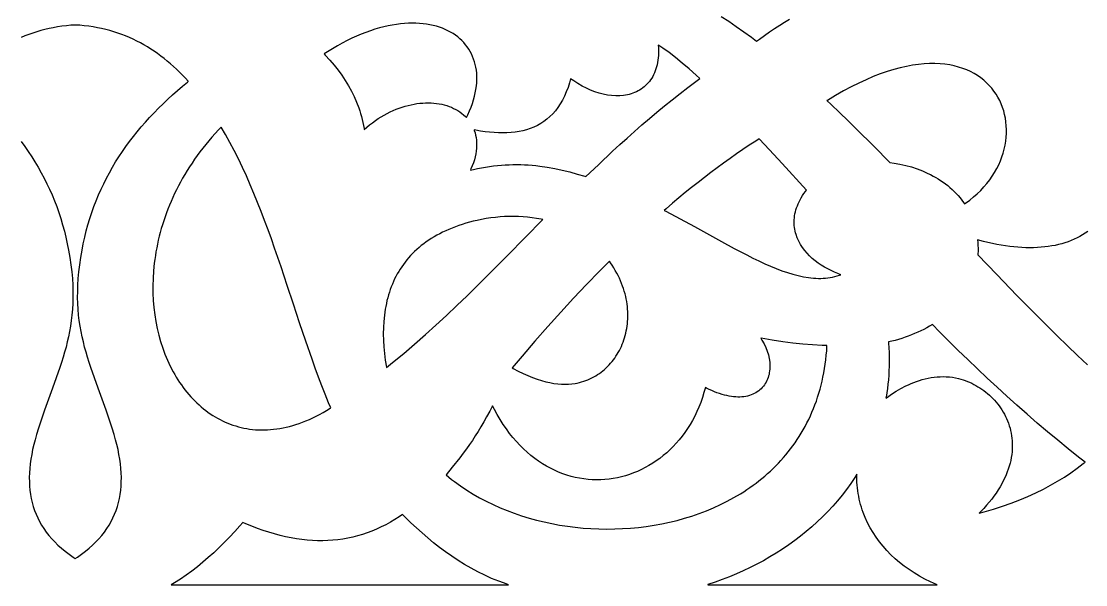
# Model space of a CAD drawing. Extents: x -340 to 340, y -265 to 265.
# Drawn here: x 168 to 220.7, y 155.2 to 183.1 of the extents above; entities that cross this region are included whole.
import ezdxf

# ---------------------------------------------------------------- set-up
doc = ezdxf.new("R2010")
doc.units = 0
doc.layers.add('LAYER_1', color=18, linetype='CONTINUOUS')

msp = doc.modelspace()

# ---------------------------------------------------------------- linework, layer by layer
at = {"layer": 'LAYER_1'}
for points in [[(202.646, 183.333), (203.02, 183.092), (203.394, 182.841), (203.769, 182.579), (204.143, 182.308), (204.399, 182.117), (204.534, 182.215), (204.788, 182.395), (205.04, 182.568), (205.29, 182.735), (205.539, 182.895), (205.785, 183.049), (206.031, 183.197)], [(168.009, 177.142), (168.19, 176.893), (168.365, 176.642), (168.534, 176.386), (168.697, 176.128), (168.854, 175.865), (169.005, 175.598), (169.149, 175.328), (169.287, 175.054), (169.419, 174.776), (169.544, 174.494), (169.662, 174.207), (169.774, 173.917), (169.878, 173.622), (169.976, 173.323), (170.067, 173.019), (170.152, 172.711), (170.229, 172.399), (170.298, 172.082), (170.361, 171.761), (170.424, 171.393), (170.475, 171.037), (170.516, 170.693), (170.546, 170.36), (170.566, 170.037), (170.576, 169.724), (170.577, 169.42), (170.57, 169.124), (170.553, 168.835), (170.528, 168.553), (170.496, 168.277), (170.456, 168.007), (170.41, 167.741), (170.357, 167.479), (170.298, 167.221), (170.233, 166.965), (170.163, 166.711), (170.088, 166.459), (170.01, 166.206), (169.927, 165.954), (169.751, 165.446), (169.565, 164.927), (169.173, 163.835), (168.973, 163.249), (168.874, 162.944), (168.776, 162.63), (168.703, 162.38), (168.639, 162.135), (168.582, 161.893), (168.534, 161.654), (168.494, 161.419), (168.462, 161.188), (168.439, 160.96), (168.424, 160.736), (168.417, 160.515), (168.419, 160.298), (168.43, 160.085), (168.449, 159.875), (168.477, 159.669), (168.514, 159.467), (168.56, 159.268), (168.614, 159.073), (168.678, 158.882), (168.751, 158.694), (168.833, 158.51), (168.924, 158.329), (169.025, 158.152), (169.135, 157.978), (169.255, 157.808), (169.385, 157.641), (169.525, 157.477), (169.675, 157.317), (169.836, 157.161), (170.007, 157.008), (170.188, 156.858), (170.381, 156.713), (170.584, 156.57), (170.693, 156.5), (170.802, 156.571), (171.006, 156.713), (171.198, 156.858), (171.38, 157.008), (171.551, 157.161), (171.712, 157.317), (171.862, 157.477), (172.002, 157.641), (172.132, 157.808), (172.252, 157.978), (172.363, 158.152), (172.463, 158.329), (172.555, 158.51), (172.637, 158.694), (172.709, 158.882), (172.773, 159.073), (172.828, 159.268), (172.873, 159.467), (172.91, 159.669), (172.938, 159.875), (172.958, 160.085), (172.968, 160.298), (172.97, 160.515), (172.964, 160.736), (172.949, 160.96), (172.925, 161.188), (172.893, 161.419), (172.853, 161.654), (172.805, 161.893), (172.748, 162.135), (172.684, 162.38), (172.611, 162.63), (172.513, 162.944), (172.414, 163.249), (172.214, 163.835), (171.822, 164.927), (171.636, 165.446), (171.461, 165.954), (171.378, 166.206), (171.299, 166.459), (171.224, 166.711), (171.154, 166.965), (171.09, 167.221), (171.031, 167.479), (170.978, 167.741), (170.931, 168.006), (170.891, 168.277), (170.859, 168.553), (170.834, 168.835), (170.817, 169.124), (170.809, 169.42), (170.81, 169.724), (170.82, 170.037), (170.84, 170.36), (170.87, 170.693), (170.911, 171.037), (170.962, 171.393), (171.024, 171.761), (171.087, 172.082), (171.157, 172.399), (171.234, 172.712), (171.318, 173.019), (171.41, 173.323), (171.508, 173.622), (171.612, 173.917), (171.724, 174.207), (171.843, 174.494), (171.968, 174.776), (172.099, 175.054), (172.237, 175.328), (172.382, 175.598), (172.532, 175.865), (172.689, 176.128), (172.853, 176.386), (173.022, 176.642), (173.197, 176.893), (173.378, 177.142), (173.566, 177.387), (173.758, 177.628), (173.957, 177.866), (174.161, 178.101), (174.371, 178.333), (174.586, 178.562), (174.807, 178.788), (175.033, 179.011), (175.264, 179.231), (175.5, 179.448), (175.742, 179.663), (175.988, 179.875), (176.239, 180.084), (176.282, 180.119), (176.278, 180.124), (176.137, 180.278), (175.994, 180.428), (175.849, 180.575), (175.701, 180.718), (175.552, 180.858), (175.399, 180.993), (175.245, 181.124), (175.088, 181.252), (174.928, 181.375), (174.766, 181.494), (174.601, 181.609), (174.433, 181.719), (174.263, 181.826), (174.09, 181.927), (173.915, 182.024), (173.736, 182.117), (173.555, 182.205), (173.371, 182.288), (173.183, 182.367), (172.993, 182.441), (172.8, 182.509), (172.603, 182.573), (172.403, 182.632), (172.2, 182.685), (171.994, 182.734), (171.784, 182.777), (171.571, 182.814), (171.354, 182.846), (171.134, 182.873), (170.91, 182.894), (170.693, 182.909), (170.477, 182.894), (170.253, 182.873), (170.033, 182.846), (169.816, 182.814), (169.603, 182.777), (169.393, 182.734), (169.187, 182.685), (168.984, 182.632), (168.784, 182.573), (168.588, 182.509), (168.394, 182.441), (168.204, 182.367), (168.017, 182.288)], [(220.781, 172.686), (220.654, 172.598), (220.523, 172.516), (220.388, 172.438), (220.249, 172.366), (220.105, 172.299), (219.958, 172.236), (219.808, 172.179), (219.653, 172.127), (219.495, 172.08), (219.333, 172.038), (219.168, 172.001), (218.999, 171.97), (218.826, 171.943), (218.651, 171.921), (218.471, 171.904), (218.289, 171.892), (218.103, 171.885), (217.914, 171.883), (217.721, 171.886), (217.525, 171.894), (217.326, 171.907), (217.124, 171.925), (216.919, 171.948), (216.71, 171.976), (216.498, 172.008), (216.284, 172.046), (216.066, 172.088), (215.845, 172.136), (215.62, 172.189), (215.326, 172.267), (215.338, 172.137), (215.347, 171.996), (215.351, 171.855), (215.351, 171.717), (215.347, 171.58), (215.344, 171.536), (216.278, 170.558), (217.274, 169.526), (217.772, 169.017), (218.271, 168.512), (218.77, 168.012), (219.27, 167.519), (219.77, 167.033), (220.271, 166.555), (220.772, 166.085)]]:
    msp.add_lwpolyline(points, dxfattribs=at)
for points in [[(189.065, 178.919), (189.183, 178.88), (189.298, 178.834), (189.409, 178.784), (189.517, 178.729), (189.62, 178.669), (189.72, 178.604), (189.815, 178.534), (189.905, 178.459), (189.991, 178.379), (190.042, 178.325), (190.112, 178.469), (190.196, 178.657), (190.271, 178.842), (190.337, 179.024), (190.394, 179.204), (190.442, 179.38), (190.482, 179.554), (190.513, 179.724), (190.536, 179.891), (190.551, 180.054), (190.558, 180.214), (190.558, 180.37), (190.55, 180.522), (190.534, 180.671), (190.511, 180.816), (190.481, 180.957), (190.444, 181.094), (190.4, 181.226), (190.35, 181.355), (190.292, 181.48), (190.229, 181.6), (190.159, 181.716), (190.083, 181.828), (190, 181.935), (189.912, 182.038), (189.817, 182.136), (189.716, 182.23), (189.61, 182.319), (189.497, 182.403), (189.379, 182.483), (189.256, 182.557), (189.126, 182.626), (188.991, 182.69), (188.851, 182.748), (188.705, 182.8), (188.554, 182.847), (188.398, 182.888), (188.237, 182.923), (188.071, 182.952), (187.9, 182.974), (187.724, 182.99), (187.544, 182.999), (187.359, 183.002), (187.17, 182.997), (186.977, 182.986), (186.779, 182.967), (186.578, 182.942), (186.373, 182.908), (186.164, 182.867), (185.952, 182.819), (185.736, 182.762), (185.517, 182.698), (185.294, 182.625), (185.069, 182.545), (184.841, 182.456), (184.609, 182.358), (184.376, 182.252), (184.139, 182.137), (183.901, 182.013), (183.66, 181.88), (183.416, 181.738), (183.171, 181.587), (182.999, 181.475), (183.06, 181.414), (183.283, 181.174), (183.494, 180.929), (183.692, 180.68), (183.878, 180.426), (184.051, 180.168), (184.211, 179.905), (184.357, 179.638), (184.491, 179.366), (184.611, 179.09), (184.716, 178.81), (184.765, 178.666), (184.809, 178.523), (184.85, 178.379), (184.887, 178.233), (184.921, 178.086), (184.951, 177.938), (184.978, 177.789), (184.986, 177.738), (185.107, 177.845), (185.249, 177.962), (185.392, 178.072), (185.536, 178.177), (185.681, 178.275), (185.828, 178.367), (185.975, 178.453), (186.122, 178.533), (186.271, 178.608), (186.419, 178.676), (186.568, 178.739), (186.716, 178.795), (186.864, 178.846), (187.012, 178.892), (187.159, 178.931), (187.306, 178.965), (187.451, 178.994), (187.596, 179.017), (187.739, 179.035), (187.881, 179.047), (188.021, 179.054), (188.159, 179.055), (188.296, 179.051), (188.43, 179.042), (188.562, 179.028), (188.692, 179.009), (188.819, 178.984), (188.943, 178.954)], [(190.421, 177.715), (190.431, 177.69), (190.469, 177.575), (190.499, 177.456), (190.522, 177.333), (190.538, 177.207), (190.546, 177.078), (190.547, 176.945), (190.54, 176.81), (190.526, 176.672), (190.503, 176.53), (190.473, 176.387), (190.434, 176.24), (190.387, 176.091), (190.332, 175.939), (190.268, 175.785), (190.238, 175.72), (190.399, 175.759), (190.598, 175.803), (190.796, 175.843), (190.993, 175.877), (191.189, 175.908), (191.384, 175.934), (191.578, 175.955), (191.771, 175.973), (191.964, 175.986), (192.155, 175.995), (192.346, 176), (192.537, 176.001), (192.726, 175.998), (192.915, 175.991), (193.104, 175.981), (193.292, 175.967), (193.479, 175.949), (193.667, 175.927), (194.04, 175.874), (194.412, 175.808), (194.784, 175.728), (195.156, 175.637), (195.528, 175.533), (195.898, 175.42), (195.956, 175.402), (196.57, 175.993), (197.276, 176.658), (197.634, 176.988), (197.994, 177.314), (198.357, 177.639), (198.724, 177.96), (199.093, 178.278), (199.467, 178.592), (199.844, 178.903), (200.225, 179.211), (200.61, 179.514), (200.999, 179.813), (201.394, 180.108), (201.594, 180.254), (201.412, 180.423), (201.061, 180.736), (200.721, 181.027), (200.392, 181.296), (200.073, 181.541), (199.765, 181.762), (199.616, 181.863), (199.533, 181.917), (199.541, 181.782), (199.544, 181.652), (199.544, 181.526), (199.539, 181.403), (199.529, 181.283), (199.515, 181.167), (199.497, 181.054), (199.475, 180.945), (199.449, 180.839), (199.418, 180.737), (199.384, 180.638), (199.345, 180.542), (199.303, 180.45), (199.257, 180.362), (199.207, 180.278), (199.154, 180.197), (199.097, 180.12), (199.037, 180.047), (198.974, 179.977), (198.907, 179.912), (198.837, 179.851), (198.765, 179.793), (198.69, 179.74), (198.612, 179.69), (198.532, 179.645), (198.449, 179.603), (198.365, 179.566), (198.278, 179.532), (198.19, 179.503), (198.1, 179.477), (198.008, 179.456), (197.914, 179.438), (197.818, 179.423), (197.626, 179.406), (197.429, 179.404), (197.227, 179.416), (197.022, 179.442), (196.815, 179.482), (196.606, 179.536), (196.396, 179.604), (196.186, 179.685), (195.975, 179.779), (195.765, 179.887), (195.557, 180.007), (195.35, 180.141), (195.198, 180.251), (195.144, 180.051), (195.068, 179.815), (194.983, 179.593), (194.891, 179.383), (194.791, 179.185), (194.682, 178.999), (194.566, 178.825), (194.442, 178.664), (194.311, 178.514), (194.172, 178.376), (194.027, 178.249), (193.874, 178.134), (193.715, 178.031), (193.55, 177.939), (193.379, 177.858), (193.203, 177.787), (193.021, 177.727), (192.835, 177.677), (192.644, 177.637), (192.449, 177.606), (192.249, 177.584), (192.045, 177.571), (191.837, 177.567), (191.626, 177.57), (191.41, 177.581), (191.191, 177.6), (190.969, 177.626), (190.743, 177.658), (190.514, 177.697)], [(216.173, 175.615), (216.278, 175.803), (216.373, 175.993), (216.457, 176.184), (216.531, 176.377), (216.594, 176.571), (216.647, 176.766), (216.69, 176.96), (216.722, 177.155), (216.744, 177.349), (216.757, 177.542), (216.759, 177.734), (216.751, 177.923), (216.733, 178.111), (216.706, 178.296), (216.669, 178.478), (216.622, 178.657), (216.566, 178.832), (216.5, 179.002), (216.424, 179.169), (216.339, 179.33), (216.245, 179.487), (216.141, 179.638), (216.029, 179.783), (215.906, 179.921), (215.775, 180.054), (215.634, 180.179), (215.485, 180.297), (215.325, 180.407), (215.157, 180.509), (214.979, 180.603), (214.792, 180.688), (214.595, 180.763), (214.389, 180.829), (214.174, 180.885), (213.949, 180.93), (213.715, 180.965), (213.471, 180.988), (213.218, 180.998), (212.955, 180.997), (212.683, 180.983), (212.401, 180.955), (212.11, 180.914), (211.81, 180.859), (211.5, 180.789), (211.182, 180.703), (210.854, 180.603), (210.517, 180.486), (210.171, 180.353), (209.816, 180.202), (209.452, 180.035), (209.08, 179.85), (208.698, 179.647), (208.308, 179.425), (207.901, 179.178), (207.875, 179.165), (208.084, 178.97), (208.505, 178.571), (208.926, 178.166), (209.347, 177.754), (210.191, 176.913), (210.988, 176.103), (211.203, 176.074), (211.49, 176.023), (211.775, 175.958), (212.057, 175.88), (212.333, 175.789), (212.471, 175.738), (212.606, 175.684), (212.74, 175.627), (212.872, 175.566), (213.003, 175.502), (213.131, 175.434), (213.257, 175.363), (213.381, 175.289), (213.503, 175.211), (213.622, 175.129), (213.738, 175.045), (213.851, 174.956), (213.962, 174.865), (214.07, 174.769), (214.174, 174.67), (214.275, 174.568), (214.372, 174.462), (214.466, 174.353), (214.555, 174.24), (214.641, 174.124), (214.686, 174.057), (214.736, 174.09), (214.94, 174.24), (215.133, 174.396), (215.315, 174.558), (215.485, 174.724), (215.644, 174.894), (215.793, 175.069), (215.93, 175.248), (216.057, 175.43)], [(178.898, 162.986), (179.036, 162.955), (179.176, 162.929), (179.317, 162.907), (179.46, 162.89), (179.604, 162.876), (179.75, 162.868), (179.897, 162.863), (180.046, 162.864), (180.196, 162.869), (180.348, 162.878), (180.501, 162.893), (180.655, 162.912), (180.811, 162.936), (180.968, 162.965), (181.127, 163), (181.287, 163.039), (181.448, 163.083), (181.61, 163.133), (181.774, 163.188), (181.939, 163.248), (182.105, 163.314), (182.272, 163.386), (182.44, 163.463), (182.61, 163.545), (182.78, 163.633), (182.952, 163.727), (183.124, 163.827), (183.298, 163.933), (183.332, 163.955), (183.224, 164.209), (183.054, 164.627), (182.888, 165.051), (182.724, 165.482), (182.564, 165.918), (182.405, 166.359), (182.095, 167.255), (181.789, 168.164), (181.485, 169.084), (181.18, 170.009), (180.871, 170.935), (180.554, 171.859), (180.393, 172.318), (180.228, 172.774), (180.06, 173.228), (179.888, 173.679), (179.713, 174.125), (179.533, 174.567), (179.348, 175.004), (179.158, 175.436), (178.963, 175.861), (178.762, 176.28), (178.555, 176.691), (178.341, 177.095), (178.12, 177.49), (177.906, 177.853), (177.771, 177.712), (177.608, 177.534), (177.449, 177.356), (177.295, 177.176), (177.146, 176.995), (177.001, 176.813), (176.861, 176.63), (176.725, 176.446), (176.593, 176.261), (176.466, 176.075), (176.344, 175.888), (176.225, 175.7), (176.111, 175.512), (176.001, 175.323), (175.896, 175.134), (175.794, 174.944), (175.697, 174.753), (175.604, 174.562), (175.515, 174.371), (175.43, 174.179), (175.349, 173.987), (175.273, 173.795), (175.2, 173.603), (175.131, 173.41), (175.066, 173.218), (175.005, 173.025), (174.948, 172.833), (174.894, 172.641), (174.845, 172.449), (174.799, 172.258), (174.757, 172.066), (174.718, 171.875), (174.683, 171.685), (174.652, 171.495), (174.625, 171.305), (174.601, 171.117), (174.564, 170.741), (174.54, 170.368), (174.53, 169.999), (174.534, 169.634), (174.551, 169.274), (174.581, 168.919), (174.624, 168.569), (174.678, 168.225), (174.746, 167.888), (174.825, 167.557), (174.915, 167.234), (175.017, 166.919), (175.13, 166.612), (175.254, 166.314), (175.389, 166.025), (175.534, 165.744), (175.61, 165.609), (175.689, 165.476), (175.77, 165.346), (175.853, 165.218), (175.939, 165.093), (176.028, 164.97), (176.118, 164.851), (176.211, 164.734), (176.306, 164.621), (176.403, 164.51), (176.503, 164.403), (176.604, 164.299), (176.708, 164.198), (176.814, 164.1), (176.921, 164.006), (177.031, 163.915), (177.143, 163.827), (177.256, 163.743), (177.372, 163.662), (177.49, 163.585), (177.609, 163.511), (177.73, 163.441), (177.853, 163.375), (177.978, 163.313), (178.104, 163.254), (178.232, 163.2), (178.362, 163.149), (178.494, 163.102), (178.627, 163.059), (178.762, 163.02)], [(207.81, 170.38), (207.927, 170.393), (208.042, 170.41), (208.157, 170.431), (208.27, 170.457), (208.383, 170.487), (208.495, 170.522), (208.567, 170.547), (208.418, 170.602), (208.249, 170.671), (208.081, 170.748), (207.916, 170.832), (207.754, 170.923), (207.596, 171.021), (207.443, 171.126), (207.295, 171.238), (207.154, 171.356), (207.02, 171.481), (206.893, 171.612), (206.776, 171.75), (206.667, 171.895), (206.57, 172.046), (206.483, 172.203), (206.409, 172.367), (206.349, 172.534), (206.324, 172.623), (206.303, 172.711), (206.285, 172.801), (206.272, 172.892), (206.262, 172.984), (206.257, 173.077), (206.256, 173.171), (206.26, 173.266), (206.268, 173.362), (206.28, 173.459), (206.297, 173.557), (206.319, 173.655), (206.346, 173.754), (206.378, 173.854), (206.414, 173.954), (206.455, 174.055), (206.502, 174.156), (206.553, 174.257), (206.61, 174.359), (206.672, 174.462), (206.739, 174.565), (206.811, 174.668), (206.864, 174.738), (205.664, 176.053), (205.033, 176.738), (204.532, 177.277), (204.353, 177.163), (204.035, 176.955), (203.717, 176.742), (203.4, 176.524), (203.082, 176.302), (202.765, 176.074), (202.448, 175.842), (202.131, 175.605), (201.815, 175.364), (201.499, 175.118), (201.182, 174.867), (200.866, 174.611), (200.551, 174.351), (200.235, 174.086), (199.92, 173.817), (199.825, 173.734), (199.901, 173.694), (200.62, 173.317), (201.319, 172.937), (202.656, 172.198), (203.294, 171.85), (203.912, 171.524), (204.214, 171.372), (204.511, 171.228), (204.803, 171.092), (205.09, 170.966), (205.372, 170.85), (205.65, 170.745), (205.922, 170.651), (206.19, 170.569), (206.452, 170.501), (206.71, 170.445), (206.964, 170.404), (207.088, 170.389), (207.211, 170.378), (207.333, 170.371), (207.454, 170.367), (207.574, 170.367), (207.693, 170.372)], [(190.01, 173.092), (189.834, 173.038), (189.662, 172.981), (189.494, 172.922), (189.33, 172.859), (189.171, 172.793), (189.016, 172.725), (188.866, 172.653), (188.719, 172.579), (188.577, 172.503), (188.439, 172.424), (188.305, 172.342), (188.175, 172.257), (188.049, 172.17), (187.927, 172.081), (187.81, 171.989), (187.696, 171.895), (187.586, 171.798), (187.479, 171.699), (187.377, 171.597), (187.278, 171.494), (187.183, 171.388), (187.092, 171.28), (187.005, 171.169), (186.921, 171.057), (186.841, 170.942), (186.764, 170.825), (186.691, 170.706), (186.621, 170.585), (186.555, 170.462), (186.492, 170.337), (186.433, 170.21), (186.377, 170.081), (186.325, 169.95), (186.275, 169.818), (186.23, 169.683), (186.187, 169.546), (186.148, 169.408), (186.112, 169.268), (186.08, 169.126), (186.05, 168.982), (186.024, 168.838), (185.982, 168.541), (185.952, 168.239), (185.934, 167.931), (185.929, 167.617), (185.936, 167.298), (185.956, 166.974), (185.987, 166.645), (186.03, 166.312), (186.084, 165.974), (186.088, 165.955), (186.39, 166.197), (186.94, 166.652), (187.48, 167.114), (188.012, 167.582), (188.536, 168.055), (189.053, 168.534), (189.565, 169.018), (190.072, 169.507), (190.576, 170), (191.076, 170.496), (192.073, 171.499), (193.824, 173.279), (193.732, 173.299), (193.512, 173.338), (193.29, 173.371), (193.067, 173.396), (192.842, 173.415), (192.616, 173.427), (192.388, 173.432), (192.161, 173.431), (191.932, 173.423), (191.704, 173.408), (191.476, 173.386), (191.247, 173.358), (191.02, 173.324), (190.793, 173.283), (190.567, 173.236), (190.377, 173.191), (190.191, 173.143)], [(194.072, 167.99), (193.434, 167.261), (192.795, 166.513), (192.309, 165.93), (192.356, 165.904), (192.607, 165.775), (192.851, 165.658), (193.087, 165.553), (193.317, 165.461), (193.54, 165.38), (193.757, 165.31), (193.967, 165.252), (194.17, 165.205), (194.366, 165.169), (194.557, 165.143), (194.741, 165.128), (194.918, 165.122), (195.09, 165.126), (195.256, 165.14), (195.418, 165.163), (195.528, 165.184), (195.636, 165.21), (195.743, 165.239), (195.849, 165.272), (195.952, 165.308), (196.053, 165.349), (196.153, 165.392), (196.25, 165.439), (196.345, 165.49), (196.439, 165.544), (196.53, 165.601), (196.619, 165.661), (196.705, 165.725), (196.79, 165.791), (196.872, 165.86), (196.952, 165.933), (197.029, 166.008), (197.104, 166.086), (197.177, 166.166), (197.247, 166.249), (197.314, 166.335), (197.378, 166.423), (197.44, 166.514), (197.499, 166.607), (197.556, 166.702), (197.609, 166.8), (197.659, 166.899), (197.707, 167.001), (197.751, 167.104), (197.793, 167.21), (197.831, 167.317), (197.866, 167.426), (197.897, 167.537), (197.926, 167.649), (197.951, 167.763), (197.972, 167.878), (197.991, 167.995), (198.005, 168.112), (198.016, 168.232), (198.024, 168.352), (198.028, 168.473), (198.028, 168.595), (198.024, 168.719), (198.017, 168.843), (198.005, 168.968), (197.99, 169.093), (197.971, 169.22), (197.947, 169.347), (197.92, 169.474), (197.888, 169.602), (197.852, 169.73), (197.812, 169.858), (197.768, 169.987), (197.719, 170.115), (197.666, 170.244), (197.608, 170.373), (197.545, 170.502), (197.479, 170.63), (197.407, 170.758), (197.331, 170.886), (197.25, 171.014), (197.164, 171.141), (197.112, 171.212), (196.629, 170.73), (195.987, 170.07), (195.347, 169.394), (194.709, 168.701)], [(214.612, 165.344), (214.721, 165.307), (214.829, 165.265), (214.935, 165.22), (215.041, 165.172), (215.145, 165.12), (215.248, 165.064), (215.349, 165.005), (215.449, 164.943), (215.546, 164.878), (215.642, 164.809), (215.736, 164.737), (215.828, 164.662), (215.917, 164.583), (216.004, 164.502), (216.089, 164.418), (216.171, 164.331), (216.25, 164.24), (216.326, 164.147), (216.399, 164.052), (216.469, 163.953), (216.536, 163.852), (216.599, 163.748), (216.659, 163.641), (216.715, 163.532), (216.767, 163.421), (216.816, 163.307), (216.86, 163.191), (216.899, 163.072), (216.935, 162.951), (216.966, 162.829), (216.992, 162.704), (217.013, 162.577), (217.03, 162.448), (217.041, 162.317), (217.048, 162.185), (217.048, 162.051), (217.044, 161.915), (217.034, 161.778), (217.018, 161.639), (216.997, 161.499), (216.969, 161.358), (216.936, 161.215), (216.896, 161.072), (216.85, 160.927), (216.798, 160.781), (216.739, 160.635), (216.674, 160.487), (216.603, 160.339), (216.524, 160.19), (216.439, 160.041), (216.347, 159.891), (216.247, 159.74), (216.141, 159.589), (216.027, 159.437), (215.906, 159.285), (215.778, 159.133), (215.642, 158.98), (215.498, 158.827), (215.416, 158.744), (215.651, 158.806), (216.116, 158.942), (216.566, 159.087), (216.999, 159.24), (217.417, 159.402), (217.821, 159.571), (218.209, 159.748), (218.584, 159.933), (218.944, 160.126), (219.291, 160.326), (219.625, 160.532), (219.946, 160.746), (220.255, 160.967), (220.552, 161.194), (220.646, 161.271), (220.324, 161.521), (219.807, 161.933), (219.293, 162.351), (218.783, 162.775), (218.277, 163.206), (217.775, 163.641), (217.277, 164.082), (216.783, 164.527), (216.294, 164.976), (215.808, 165.428), (215.327, 165.884), (214.85, 166.342), (214.377, 166.802), (213.909, 167.264), (213.445, 167.727), (213.098, 168.077), (212.958, 167.994), (212.815, 167.915), (212.669, 167.838), (212.52, 167.765), (212.369, 167.695), (212.215, 167.629), (212.06, 167.565), (211.902, 167.505), (211.742, 167.449), (211.581, 167.395), (211.417, 167.345), (211.252, 167.298), (211.085, 167.255), (210.922, 167.217), (210.927, 167.159), (210.942, 166.927), (210.952, 166.696), (210.957, 166.467), (210.958, 166.24), (210.955, 166.015), (210.947, 165.791), (210.934, 165.57), (210.918, 165.35), (210.897, 165.131), (210.871, 164.915), (210.842, 164.7), (210.808, 164.487), (210.798, 164.432), (210.867, 164.485), (211.074, 164.632), (211.297, 164.775), (211.533, 164.912), (211.781, 165.04), (211.911, 165.101), (212.043, 165.158), (212.177, 165.212), (212.314, 165.263), (212.453, 165.31), (212.594, 165.352), (212.737, 165.39), (212.882, 165.423), (213.029, 165.451), (213.177, 165.473), (213.326, 165.489), (213.477, 165.499), (213.628, 165.503), (213.78, 165.499), (213.933, 165.488), (214.086, 165.47), (214.24, 165.443), (214.392, 165.409), (214.503, 165.378)], [(197.511, 160.497), (197.306, 160.459), (197.1, 160.43), (196.893, 160.409), (196.685, 160.397), (196.476, 160.394), (196.266, 160.4), (196.057, 160.415), (195.847, 160.438), (195.638, 160.471), (195.429, 160.513), (195.221, 160.565), (195.014, 160.625), (194.808, 160.696), (194.603, 160.775), (194.4, 160.864), (194.199, 160.963), (194, 161.071), (193.804, 161.189), (193.61, 161.316), (193.419, 161.454), (193.231, 161.601), (193.046, 161.758), (192.865, 161.925), (192.687, 162.102), (192.514, 162.289), (192.344, 162.486), (192.179, 162.693), (192.018, 162.91), (191.862, 163.138), (191.711, 163.376), (191.565, 163.624), (191.425, 163.882), (191.334, 164.063), (191.195, 163.797), (191.043, 163.519), (190.898, 163.26), (190.757, 163.016), (190.617, 162.785), (190.478, 162.563), (190.336, 162.347), (190.191, 162.135), (190.04, 161.923), (189.882, 161.708), (189.714, 161.488), (189.344, 161.018), (189.035, 160.639), (189.166, 160.53), (189.309, 160.417), (189.453, 160.306), (189.75, 160.091), (190.056, 159.886), (190.37, 159.691), (190.692, 159.507), (191.022, 159.332), (191.36, 159.168), (191.704, 159.014), (192.055, 158.87), (192.411, 158.737), (192.773, 158.614), (193.141, 158.502), (193.512, 158.4), (193.888, 158.308), (194.267, 158.227), (194.65, 158.156), (195.035, 158.096), (195.423, 158.047), (195.813, 158.008), (196.203, 157.98), (196.595, 157.963), (196.987, 157.957), (197.38, 157.961), (197.771, 157.976), (198.162, 158.002), (198.551, 158.039), (198.939, 158.087), (199.324, 158.145), (199.707, 158.215), (200.086, 158.295), (200.461, 158.387), (200.833, 158.489), (201.2, 158.602), (201.561, 158.727), (201.918, 158.862), (202.268, 159.009), (202.612, 159.166), (202.949, 159.335), (203.279, 159.515), (203.602, 159.706), (203.759, 159.805), (203.915, 159.908), (204.068, 160.013), (204.22, 160.121), (204.369, 160.232), (204.516, 160.345), (204.661, 160.462), (204.803, 160.581), (204.943, 160.703), (205.08, 160.828), (205.215, 160.955), (205.347, 161.086), (205.476, 161.219), (205.603, 161.355), (205.726, 161.494), (205.847, 161.636), (205.965, 161.78), (206.081, 161.927), (206.193, 162.078), (206.302, 162.231), (206.408, 162.387), (206.51, 162.546), (206.61, 162.707), (206.706, 162.872), (206.799, 163.039), (206.889, 163.21), (206.975, 163.383), (207.058, 163.559), (207.137, 163.738), (207.213, 163.92), (207.285, 164.105), (207.353, 164.293), (207.418, 164.484), (207.478, 164.678), (207.535, 164.875), (207.588, 165.074), (207.637, 165.277), (207.682, 165.483), (207.723, 165.692), (207.76, 165.904), (207.792, 166.119), (207.82, 166.337), (207.844, 166.557), (207.864, 166.782), (207.879, 167.009), (207.88, 167.038), (207.635, 167.046), (207.17, 167.073), (206.691, 167.112), (206.198, 167.164), (205.69, 167.23), (205.167, 167.309), (204.629, 167.403), (204.601, 167.409), (204.664, 167.312), (204.766, 167.129), (204.852, 166.946), (204.923, 166.762), (204.979, 166.579), (205.02, 166.396), (205.045, 166.216), (205.054, 166.041), (205.054, 165.952), (205.049, 165.866), (205.04, 165.781), (205.027, 165.697), (205.011, 165.615), (204.99, 165.535), (204.966, 165.456), (204.937, 165.379), (204.904, 165.304), (204.868, 165.231), (204.827, 165.16), (204.782, 165.093), (204.734, 165.027), (204.681, 164.965), (204.624, 164.906), (204.564, 164.85), (204.5, 164.798), (204.432, 164.75), (204.36, 164.705), (204.285, 164.664), (204.207, 164.627), (204.126, 164.595), (204.041, 164.567), (203.953, 164.543), (203.863, 164.523), (203.769, 164.509), (203.673, 164.498), (203.574, 164.493), (203.472, 164.492), (203.368, 164.496), (203.261, 164.504), (203.151, 164.518), (203.039, 164.536), (202.924, 164.56), (202.806, 164.588), (202.686, 164.622), (202.564, 164.661), (202.438, 164.705), (202.31, 164.754), (202.18, 164.809), (202.047, 164.87), (201.911, 164.936), (201.865, 164.961), (201.795, 164.709), (201.718, 164.465), (201.633, 164.226), (201.541, 163.994), (201.442, 163.768), (201.336, 163.549), (201.223, 163.337), (201.105, 163.131), (200.979, 162.931), (200.848, 162.739), (200.712, 162.554), (200.569, 162.375), (200.421, 162.204), (200.269, 162.04), (200.111, 161.883), (199.949, 161.734), (199.782, 161.592), (199.611, 161.457), (199.436, 161.33), (199.257, 161.211), (199.074, 161.1), (198.888, 160.996), (198.699, 160.9), (198.507, 160.813), (198.313, 160.733), (198.115, 160.662), (197.916, 160.598), (197.715, 160.544)], [(213.326, 155.2), (213.29, 155.214), (213.004, 155.342), (212.726, 155.479), (212.457, 155.625), (212.197, 155.781), (211.946, 155.946), (211.705, 156.119), (211.474, 156.3), (211.253, 156.49), (211.043, 156.688), (210.843, 156.893), (210.654, 157.105), (210.477, 157.325), (210.312, 157.552), (210.159, 157.785), (210.018, 158.024), (209.89, 158.27), (209.774, 158.521), (209.673, 158.776), (209.627, 158.908), (209.584, 159.039), (209.545, 159.172), (209.51, 159.306), (209.478, 159.441), (209.449, 159.577), (209.425, 159.714), (209.404, 159.853), (209.386, 159.992), (209.373, 160.132), (209.363, 160.273), (209.357, 160.415), (209.355, 160.558), (209.356, 160.67), (209.257, 160.512), (209.057, 160.214), (208.847, 159.922), (208.628, 159.637), (208.399, 159.358), (208.162, 159.087), (207.917, 158.822), (207.664, 158.565), (207.402, 158.314), (207.133, 158.071), (206.856, 157.835), (206.572, 157.606), (206.282, 157.385), (205.984, 157.171), (205.681, 156.964), (205.371, 156.765), (205.055, 156.574), (204.733, 156.39), (204.407, 156.214), (204.075, 156.046), (203.738, 155.885), (203.396, 155.733), (203.051, 155.588), (202.701, 155.452), (202.347, 155.323), (201.989, 155.203), (201.979, 155.2)], [(192.118, 155.2), (192.098, 155.207), (191.869, 155.288), (191.641, 155.373), (191.29, 155.516), (190.945, 155.671), (190.607, 155.837), (190.275, 156.015), (189.951, 156.203), (189.632, 156.401), (189.32, 156.608), (189.014, 156.824), (188.714, 157.048), (188.419, 157.28), (188.131, 157.519), (187.847, 157.764), (187.57, 158.015), (187.297, 158.271), (187.029, 158.532), (186.886, 158.677), (186.722, 158.566), (186.501, 158.426), (186.278, 158.295), (186.053, 158.172), (185.826, 158.058), (185.596, 157.953), (185.365, 157.856), (185.132, 157.768), (184.896, 157.688), (184.659, 157.618), (184.419, 157.556), (184.177, 157.503), (183.932, 157.46), (183.686, 157.425), (183.437, 157.399), (183.186, 157.382), (182.933, 157.374), (182.677, 157.375), (182.419, 157.386), (182.159, 157.405), (181.897, 157.433), (181.632, 157.471), (181.364, 157.517), (181.095, 157.573), (180.823, 157.638), (180.548, 157.712), (180.271, 157.795), (179.991, 157.887), (179.709, 157.988), (179.424, 158.099), (179.136, 158.218), (178.982, 158.286), (178.83, 158.112), (178.577, 157.831), (178.322, 157.558), (178.064, 157.293), (177.803, 157.035), (177.54, 156.786), (177.273, 156.545), (177.003, 156.313), (176.73, 156.091), (176.454, 155.877), (176.174, 155.674), (175.891, 155.481), (175.604, 155.299), (175.436, 155.2)]]:
    msp.add_lwpolyline(points, close=True, dxfattribs=at)

doc.saveas('drawing.dxf')
